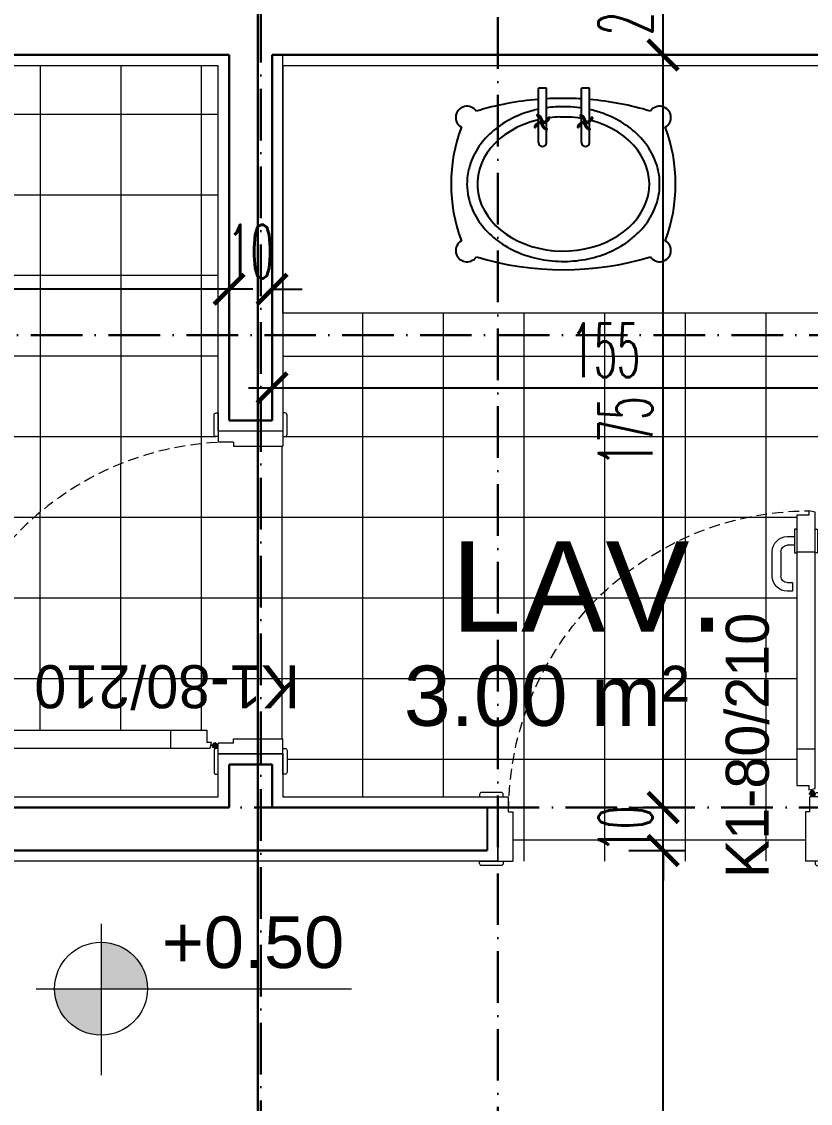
# Model space of a CAD drawing. Extents: x 775040 to 808375, y 4159409 to 4163651.
# Drawn here: x 781889.4 to 782072.8, y 4161745 to 4161996.5 of the extents above; entities that cross this region are included whole.
import ezdxf

# ---------------------------------------------------------------- set-up
doc = ezdxf.new("R2010")
doc.units = 0
doc.header["$MEASUREMENT"] = 0
doc.header["$PDMODE"] = 3
for name, pattern in [('ACAD_ISO10W100', [18, 12, -3, 0, -3]), ('DUZ', [500, 500]), ('HIDDEN', [0.375, 0.25, -0.125])]:
    doc.linetypes.add(name, pattern=pattern)
doc.layers.get('0').update_dxf_attribs({"linetype": 'DUZ'})
for name, color, linetype, lineweight in [('duvar', 7, 'Continuous', 25), ('KAPI', 1, 'Continuous', 15), ('Z_ duvar', 7, 'Continuous', 30), ('Z_aks', 2, 'ACAD_ISO10W100', 30), ('Z_iç ölçü dikey', 111, 'Continuous', 25), ('Z_iç ölçü yatay', 75, 'Continuous', 20), ('Z_kesit çizgisi', 6, 'ACAD_ISO10W100', 30), ('Z_sıva', 241, 'Continuous', 5), ('Z_tarama', 8, 'Continuous', 5), ('Z_tefriş', 73, 'Continuous', 5), ('Z_yazı', 4, 'Continuous', 20)]:
    doc.layers.add(name, color=color, linetype=linetype, lineweight=lineweight)
for name, color, linetype in [('POZ', 3, 'Continuous'), ('tefriş', 21, 'Continuous'), ('Z_pencere bilgisi', 3, 'Continuous')]:
    doc.layers.add(name, color=color, linetype=linetype)
doc.styles.add('ARIAL', font='ariblk.ttf', dxfattribs={"height": 1})
doc.styles.add('M2', font='', dxfattribs={"height": 10})
doc.styles.add('OLCUIC', font='ROMANS.SHX', dxfattribs={"width": 0.5})
doc.styles.get('M2').set_extended_font_data('Turkish Arial')
doc.dimstyles.new('ölçü 50', dxfattribs={"dimtxt": 12.5, "dimasz": 7, "dimexe": 5.3, "dimexo": 5, "dimgap": 2.5, "dimtad": 1, "dimdec": 0, "dimzin": 9, "dimdsep": 46, "dimtxsty": 'OLCUIC', "dimblk1": 'ARCHTICK', "dimblk2": 'ARCHTICK', "dimsah": 1, "dimcen": 0, "dimdle": 5.5, "dimadec": 0, "dimazin": 0, "dimtfac": 1, "dimtdec": 0, "dimtix": 1, "dimtofl": 0, "dimtmove": 1, "dimatfit": 3, "dimldrblk": 'ARCHTICK', "dimfxl": 0, "dimtolj": 1, "dimtzin": 0, "dimarcsym": 0})

# ---------------------------------------------------------------- blocks, each defined once
blk = doc.blocks.new('k80-10')
at = {"layer": 'duvar'}
for p, q in [((-10, 0), (0, 0)), ((-10, -80), (0, -80))]:
    blk.add_line(p, q, dxfattribs=at)
at = {"layer": 'KAPI'}
for p, q in [((2.5, -2.5), (-12.5, -2.5)), ((-12.5, -2.5), (-12.5, -5)), ((2.5, -2.5), (2.5, -6)), ((-9, -5), (-12.5, -5)), ((-9, -5), (-9, -6)), ((-9, -6), (2.5, -6)), ((-9, -75), (-12.5, -75)), ((-12.5, -77.5), (-12.5, -75)), ((-9, -75), (-9, -74)), ((-9, -74), (2.5, -74)), ((2.5, -77.5), (2.5, -74)), ((2.5, -77.5), (-12.5, -77.5))]:
    blk.add_line(p, q, dxfattribs=at)
at = {"layer": 'KAPI', "color": 234}
for p, q in [((-63.8, -66.29), (-69.5, -66.29)), ((-73, -69.79), (-73, -71.49)), ((-71, -71.49), (-71, -69.79)), ((-69.5, -68.29), (-63.8, -68.29)), ((-62.3, -69.79), (-62.3, -70.99)), ((-60.3, -70.99), (-60.3, -69.79)), ((-74.75, -71.99), (-74.75, -71.49)), ((-74.75, -71.49), (-69.25, -71.49)), ((-69.25, -71.49), (-69.25, -71.99)), ((-62.3, -70.99), (-60.3, -70.99)), ((-13.3, -74.79), (-13.3, -76.39)), ((-74.75, -76.29), (-74.75, -76.79)), ((-74.75, -76.79), (-69.25, -76.79)), ((-73, -78.49), (-73, -76.79)), ((-71, -76.79), (-71, -78.49)), ((-69.25, -76.79), (-69.25, -76.29)), ((-62.3, -78.49), (-62.3, -77.29)), ((-62.3, -77.29), (-60.3, -77.29)), ((-60.3, -77.29), (-60.3, -78.49)), ((-12.5, -75.59), (-14.1, -75.59)), ((-69.5, -79.99), (-63.8, -79.99)), ((-63.8, -81.99), (-69.5, -81.99))]:
    blk.add_line(p, q, dxfattribs=at)
at = {"layer": 'KAPI', "color": 1}
for p, q in [((-78, -74.79), (-78, -71.99)), ((-78, -71.99), (-15.15, -71.99)), ((-69.5, -71.99), (-69.5, -76.29)), ((-23.65, -71.99), (-23.65, -76.29)), ((-15.15, -71.99), (-15.15, -74.79)), ((-78.7, -76.29), (-79, -74.79)), ((-79, -74.79), (-78, -74.79)), ((-15.15, -74.79), (-14.15, -74.79)), ((-14.15, -74.79), (-14.45, -76.29)), ((-14.45, -76.29), (-78.7, -76.29))]:
    blk.add_line(p, q, dxfattribs=at)
at = {"layer": 'KAPI'}
for points in [[(-13, 1.75), (-12.5, 1.75), (-12.5, -3.75), (-13, -3.75, -0.414214), (-13.5, -3.25), (-13.5, 1.25, -0.414214)], [(3, 1.75), (2.5, 1.75), (2.5, -3.75), (3, -3.75, 0.414214), (3.5, -3.25), (3.5, 1.25, 0.414214)], [(-13, -82.25), (-12.5, -82.25), (-12.5, -76.25), (-13, -76.25, 0.414214), (-13.5, -76.75), (-13.5, -81.75, 0.414214)], [(3, -82.25), (2.5, -82.25), (2.5, -76.25), (3, -76.25, -0.414214), (3.5, -76.75), (3.5, -81.75, -0.414214)]]:
    blk.add_lwpolyline(points, format="xyb", close=True, dxfattribs=at)
at = {"layer": 'KAPI', "color": 234}
for radius in [0.6, 0.4]:
    blk.add_circle((-13.3, -75.59), radius, dxfattribs=at)
at = {"layer": 'KAPI', "color": 1, "linetype": 'HIDDEN', "ltscale": 10}
blk.add_arc((-9, -75), 70, 90.0001, 179.8269, dxfattribs=at)
at = {"layer": 'KAPI', "color": 234}
for centre, radius, start, end in [((-69.5, -69.79), 3.5, 90, 180), ((-63.8, -69.79), 3.5, 0, 90), ((-69.5, -69.79), 1.5, 90, 180), ((-63.8, -69.79), 1.5, 0, 90), ((-69.5, -78.49), 3.5, 180, 270), ((-69.5, -78.49), 1.5, 180, 270), ((-63.8, -78.49), 1.5, 270, 0), ((-63.8, -78.49), 3.5, 270, 0)]:
    blk.add_arc(centre, radius, start, end, dxfattribs=at)
at = {"layer": 'POZ', "style": 'M2', "flags": 4}
blk.add_attdef('K1-80/210', (-76.9, -64.05), '', height=10, dxfattribs=at)
blk = doc.blocks.new('199')
at = {"layer": 'tefriş'}
for p, q in [((17725.6, 89548.1), (17725.6, 89555.64)), ((17727.5, 89549.36), (17727.5, 89555.64)), ((17735.6, 89548.1), (17735.6, 89555.64)), ((17737.5, 89549.36), (17737.5, 89555.64)), ((17727.5, 89547.66), (17727.5, 89549.01)), ((17737.5, 89547.66), (17737.5, 89549.01)), ((17725.6, 89546.19), (17725.6, 89547.71)), ((17725.6, 89542.99), (17725.6, 89545.85)), ((17727.5, 89542.99), (17727.5, 89547.3)), ((17735.6, 89546.19), (17735.6, 89547.71)), ((17735.6, 89542.99), (17735.6, 89545.85)), ((17737.5, 89542.99), (17737.5, 89547.3))]:
    blk.add_line(p, q, dxfattribs=at)
at = {"layer": 'tefriş', "color": 8}
for p, q in [((17725.6, 89555.64), (17727.5, 89555.64)), ((17735.6, 89555.64), (17737.5, 89555.64)), ((17732.5, 89551.31), (17730.6, 89551.31)), ((17732.5, 89548.9), (17730.6, 89548.91))]:
    blk.add_line(p, q, dxfattribs=at)
at = {"layer": 'tefriş', "extrusion": (0, 0, -1)}
for centre, major_axis, ratio, start_param, end_param in [((17731.69, 89483), (49.67, 49.66), 1, 5.205616, 5.410824), ((17731.69, 89483), (49.67, 49.66), 1, 5.437952, 5.509178), ((17731.69, 89483), (49.67, 49.66), 1, 5.509178, 5.553341), ((17731.69, 89483), (49.67, 49.66), 1, 5.580461, 5.789958), ((17709.3, 89548.79), (1.85, 1.85), 1, 2.878624, 6.47264), ((17754.1, 89548.79), (1.85, -1.85), 1, 2.952138, 6.546154), ((17725.02, 89548.67), (0.113, -0.113), 1, 2.031177, 5.17277), ((17726.47, 89549.16), (1.19, -1.19), 1, 0.673587, 2.031177), ((17726.47, 89549.16), (0.967, -0.967), 1, 0.673587, 2.031177), ((17731.7, 89533.32), (20, 0), 0.78, 4.398992, 4.402456), ((17726.64, 89547.64), (0.312, -0.312), 1, 2.75402, 3.576149), ((17728.16, 89547.81), (1.19, 1.19), 1, 3.81518, 5.17277), ((17726.81, 89546.12), (1.19, 1.19), 1, 5.385976, 6.743566), ((17728.16, 89547.81), (0.967, -0.967), 1, 2.244383, 3.601973), ((17726.64, 89547.64), (0.312, -0.312), 1, 4.324816, 5.146945), ((17731.7, 89533.32), (20, 0), 0.78, 4.500827, 4.657366), ((17727.67, 89549.26), (0.113, 0.113), 1, 5.17277, 8.314362), ((17735.02, 89548.67), (0.113, -0.113), 1, 2.031177, 5.17277), ((17736.47, 89549.16), (1.19, -1.19), 1, 0.673587, 2.031177), ((17736.47, 89549.16), (0.967, -0.967), 1, 0.673587, 2.031177), ((17731.7, 89533.32), (20, 0), 0.78, -1.39585, -1.374534), ((17736.64, 89547.64), (0.312, -0.312), 1, 2.75402, 3.576149), ((17738.16, 89547.81), (1.19, 1.19), 1, 3.81518, 5.17277), ((17736.81, 89546.12), (1.19, 1.19), 1, 5.385976, 6.743566), ((17738.16, 89547.81), (0.967, -0.967), 1, 2.244383, 3.601973), ((17736.64, 89547.64), (0.312, -0.312), 1, 4.324816, 5.146945), ((17737.67, 89549.25), (0.113, 0.113), 1, 5.17277, 8.314362), ((17743.09, 89533.32), (26.52, 26.51), 1, 3.567284, 4.286698), ((17725.61, 89546.02), (0.113, 0.113), 1, 2.031177, 5.17277), ((17725.12, 89547.47), (0.967, -0.967), 1, -0.897209, 0.460381), ((17725.12, 89547.47), (1.19, 1.19), 1, 0.673587, 2.031177), ((17726.64, 89547.64), (0.312, 0.312), 1, 2.75402, 3.576149), ((17726.81, 89546.12), (0.967, 0.967), 1, 5.385976, 6.743566), ((17726.64, 89547.64), (0.312, 0.312), 1, 1.183224, 2.005353), ((17728.26, 89546.61), (0.113, -0.113), 1, -1.110416, 2.031177), ((17735.61, 89546.02), (0.113, 0.113), 1, 2.031177, 5.17277), ((17735.12, 89547.47), (0.967, -0.967), 1, -0.897209, 0.460381), ((17735.12, 89547.47), (1.19, 1.19), 1, 0.673587, 2.031177), ((17736.64, 89547.64), (0.312, 0.312), 1, 2.75402, 3.576149), ((17736.81, 89546.12), (0.967, 0.967), 1, 5.385976, 6.743566), ((17736.64, 89547.64), (0.312, 0.312), 1, 1.183224, 2.005353), ((17738.26, 89546.61), (0.113, -0.113), 1, -1.110416, 2.031177), ((17720.3, 89533.32), (26.51, -26.52), 1, -1.145105, -0.425691), ((17726.55, 89542.99), (0.672, -0.672), 1, -0.785398, 2.356194), ((17736.55, 89542.99), (0.672, -0.672), 1, -0.785398, 2.356194), ((17709.3, 89517.85), (1.85, -1.85), 1, -0.189455, 3.404562), ((17754.09, 89517.84), (1.85, -1.85), 1, 4.44942, 8.043437), ((17731.7, 89583.63), (49.67, 49.66), 1, 2.064024, 2.648365)]:
    blk.add_ellipse(centre, major_axis=major_axis, ratio=ratio, start_param=start_param, end_param=end_param, dxfattribs=at)
at = {"layer": 'tefriş', "color": 8, "extrusion": (0, 0, -1)}
for start_param, end_param in [(-1.276556, 4.38037), (-1.530773, -1.411609)]:
    blk.add_ellipse((17731.7, 89533.32), major_axis=(20, 0), ratio=0.78, start_param=start_param, end_param=end_param, dxfattribs=at)
at = {"layer": 'tefriş', "color": 8}
for points, knots in [([(17737.5, 89550.71), (17738.02, 89550.6), (17738.53, 89550.47), (17740.81, 89549.84), (17742.51, 89549.16), (17745.67, 89547.48), (17747.12, 89546.48), (17749.68, 89544.18), (17750.78, 89542.89), (17752.55, 89540.1), (17753.21, 89538.59), (17753.93, 89535.82), (17754.1, 89534.56), (17754.1, 89533.31), (17754.1, 89532.27), (17753.98, 89531.23), (17753.42, 89528.64), (17752.82, 89527.11), (17751.17, 89524.26), (17750.12, 89522.94), (17747.66, 89520.57), (17746.24, 89519.53), (17743.15, 89517.76), (17741.48, 89517.04), (17737.96, 89515.97), (17736.12, 89515.61), (17732.4, 89515.26), (17730.51, 89515.28), (17726.79, 89515.69), (17724.96, 89516.08), (17721.48, 89517.22), (17719.82, 89517.97), (17716.78, 89519.79), (17715.39, 89520.86), (17712.99, 89523.27), (17711.97, 89524.62), (17710.4, 89527.5), (17709.84, 89529.04), (17709.25, 89532.2), (17709.22, 89533.82), (17709.68, 89536.99), (17710.17, 89538.55), (17711.62, 89541.48), (17712.58, 89542.85), (17714.88, 89545.34), (17716.23, 89546.45), (17719.2, 89548.35), (17720.83, 89549.14), (17723.54, 89550.11), (17724.56, 89550.41), (17725.6, 89550.64)], [4.980462, 4.980462, 4.980462, 4.980462, 5.05362, 5.05362, 5.310792, 5.310792, 5.567965, 5.567965, 5.825137, 5.825137, 6.08231, 6.08231, 6.283185, 6.283185, 6.283185, 6.450527, 6.450527, 6.707699, 6.707699, 6.964872, 6.964872, 7.222045, 7.222045, 7.479217, 7.479217, 7.73639, 7.73639, 7.993562, 7.993562, 8.250735, 8.250735, 8.507907, 8.507907, 8.76508, 8.76508, 9.022252, 9.022252, 9.279425, 9.279425, 9.536597, 9.536597, 9.79377, 9.79377, 10.050942, 10.050942, 10.308115, 10.308115, 10.565287, 10.565287, 10.71332, 10.71332, 10.71332, 10.71332]), ([(17732.5, 89551.31), (17732.85, 89551.3), (17733.19, 89551.28), (17734.23, 89551.21), (17734.92, 89551.14), (17735.6, 89551.04)], [4.7489843, 4.7489843, 4.7489843, 4.7489843, 4.7964473, 4.7964473, 4.8915665, 4.8915665, 4.8915665, 4.8915665])]:
    blk.add_open_spline(points, degree=3, knots=knots, dxfattribs=at)
at = {"layer": 'tefriş'}
blk.add_open_spline([(17727.5, 89551), (17727.64, 89551.02), (17727.79, 89551.04), (17728.81, 89551.18), (17729.7, 89551.26), (17730.6, 89551.3)], degree=3, knots=[10.8024815, 10.8024815, 10.8024815, 10.8024815, 10.82246, 10.82246, 10.945267, 10.945267, 10.945267, 10.945267], dxfattribs=at)
blk = doc.blocks.new('_ARCHTICK')
at = {"color": 0, "linetype": 'ByBlock', "const_width": 0.15}
blk.add_lwpolyline([(-0.5, -0.5), (0.5, 0.5)], dxfattribs=at)
blk = doc.blocks.new('*D622')
at = {"layer": 'Defpoints', "color": 0, "linetype": 'Continuous', "transparency": 16777216}
for p in [(781937.64, 4161958.75), (781947.64, 4161958.75), (781937.64, 4161934.28)]:
    blk.add_point(p, dxfattribs=at)
at = {"layer": 'Z_iç ölçü yatay', "color": 0, "linetype": 'Continuous', "lineweight": -2, "transparency": 16777216}
for p, q in [((781937.64, 4161942.28), (781937.64, 4161928.98)), ((781947.64, 4161942.28), (781947.64, 4161928.98)), ((781937.64, 4161934.28), (781930.64, 4161934.28)), ((781947.64, 4161934.28), (781954.64, 4161934.28))]:
    blk.add_line(p, q, dxfattribs=at)
at = {"layer": 'Z_iç ölçü yatay', "color": 0, "linetype": 'Continuous', "lineweight": -2, "transparency": 16777216, "xscale": 7, "yscale": 7, "zscale": 7}
blk.add_blockref('_ARCHTICK', (781937.64, 4161934.28), dxfattribs=at)
at = {"layer": 'Z_iç ölçü yatay', "color": 0, "linetype": 'Continuous', "lineweight": -2, "transparency": 16777216, "xscale": 7, "yscale": 7, "zscale": 7, "rotation": 180}
blk.add_blockref('_ARCHTICK', (781947.64, 4161934.28), dxfattribs=at)
at = {"layer": 'Z_iç ölçü yatay', "color": 0, "linetype": 'Continuous', "transparency": 16777216, "insert": (781942.64, 4161943.03), "char_height": 12.5, "attachment_point": 5, "style": 'OLCUIC'}
blk.add_mtext('\\A1;10', dxfattribs=at)
blk = doc.blocks.new('*D623')
at = {"layer": 'Defpoints', "color": 0, "linetype": 'Continuous', "transparency": 16777216}
for p in [(781787.64, 4161966.25), (781937.64, 4161958.75), (781787.64, 4161934.28)]:
    blk.add_point(p, dxfattribs=at)
at = {"layer": 'Z_iç ölçü yatay', "color": 0, "linetype": 'Continuous', "lineweight": -2, "transparency": 16777216}
for p, q in [((781787.64, 4161942.28), (781787.64, 4161928.98)), ((781937.64, 4161942.28), (781937.64, 4161928.98)), ((781943.14, 4161934.28), (781782.14, 4161934.28))]:
    blk.add_line(p, q, dxfattribs=at)
at = {"layer": 'Z_iç ölçü yatay', "color": 0, "linetype": 'Continuous', "lineweight": -2, "transparency": 16777216, "xscale": 7, "yscale": 7, "zscale": 7, "rotation": 180}
blk.add_blockref('_ARCHTICK', (781787.64, 4161934.28), dxfattribs=at)
at = {"layer": 'Z_iç ölçü yatay', "color": 0, "linetype": 'Continuous', "lineweight": -2, "transparency": 16777216, "xscale": 7, "yscale": 7, "zscale": 7}
blk.add_blockref('_ARCHTICK', (781937.64, 4161934.28), dxfattribs=at)
at = {"layer": 'Z_iç ölçü yatay', "color": 0, "linetype": 'Continuous', "transparency": 16777216, "insert": (781862.64, 4161943.03), "char_height": 12.5, "attachment_point": 5, "style": 'OLCUIC'}
blk.add_mtext('\\A1;150', dxfattribs=at)
blk = doc.blocks.new('*D811')
at = {"layer": 'Defpoints', "color": 0, "linetype": 'Continuous', "transparency": 16777216}
for p in [(781981.89, 4161803.75), (782038.55, 4161803.75), (782005.14, 4161628.75)]:
    blk.add_point(p, dxfattribs=at)
at = {"layer": 'Z_iç ölçü dikey', "color": 0, "linetype": 'Continuous', "lineweight": -2, "transparency": 16777216}
for p, q in [((782038.55, 4161623.25), (782038.55, 4161809.25)), ((782030.55, 4161803.75), (782043.85, 4161803.75)), ((782030.55, 4161628.75), (782043.85, 4161628.75))]:
    blk.add_line(p, q, dxfattribs=at)
at = {"layer": 'Z_iç ölçü dikey', "color": 0, "linetype": 'Continuous', "lineweight": -2, "transparency": 16777216, "xscale": 7, "yscale": 7, "zscale": 7}
for p, rotation in [((782038.55, 4161803.75), 90), ((782038.55, 4161628.75), 270)]:
    blk.add_blockref('_ARCHTICK', p, dxfattribs=dict(at, rotation=rotation))
at = {"layer": 'Z_iç ölçü dikey', "color": 0, "linetype": 'Continuous', "transparency": 16777216, "insert": (782029.8, 4161716.25), "char_height": 12.5, "attachment_point": 5, "rotation": 90, "style": 'OLCUIC'}
blk.add_mtext('\\A1;175', dxfattribs=at)
blk = doc.blocks.new('*D812')
at = {"layer": 'Defpoints', "color": 0, "linetype": 'Continuous', "transparency": 16777216}
for p in [(781981.89, 4161813.75), (782038.55, 4161813.75), (781981.89, 4161803.75)]:
    blk.add_point(p, dxfattribs=at)
at = {"layer": 'Z_iç ölçü dikey', "color": 0, "linetype": 'Continuous', "lineweight": -2, "transparency": 16777216}
for p, q in [((782038.55, 4161813.75), (782038.55, 4161820.75)), ((782030.55, 4161813.75), (782043.85, 4161813.75)), ((782030.55, 4161803.75), (782043.85, 4161803.75)), ((782038.55, 4161803.75), (782038.55, 4161796.75))]:
    blk.add_line(p, q, dxfattribs=at)
at = {"layer": 'Z_iç ölçü dikey', "color": 0, "linetype": 'Continuous', "lineweight": -2, "transparency": 16777216, "xscale": 7, "yscale": 7, "zscale": 7}
for p, rotation in [((782038.55, 4161813.75), 270), ((782038.55, 4161803.75), 90)]:
    blk.add_blockref('_ARCHTICK', p, dxfattribs=dict(at, rotation=rotation))
at = {"layer": 'Z_iç ölçü dikey', "color": 0, "linetype": 'Continuous', "transparency": 16777216, "insert": (782029.8, 4161808.75), "char_height": 12.5, "attachment_point": 5, "rotation": 90, "style": 'OLCUIC'}
blk.add_mtext('\\A1;10', dxfattribs=at)
blk = doc.blocks.new('*D813')
at = {"layer": 'Defpoints', "color": 0, "linetype": 'Continuous', "transparency": 16777216}
for p in [(782017.64, 4161988.75), (782038.55, 4161988.75), (781981.89, 4161813.75)]:
    blk.add_point(p, dxfattribs=at)
at = {"layer": 'Z_iç ölçü dikey', "color": 0, "linetype": 'Continuous', "lineweight": -2, "transparency": 16777216}
for p, q in [((782038.55, 4161808.25), (782038.55, 4161994.25)), ((782030.55, 4161988.75), (782043.85, 4161988.75)), ((782030.55, 4161813.75), (782043.85, 4161813.75))]:
    blk.add_line(p, q, dxfattribs=at)
at = {"layer": 'Z_iç ölçü dikey', "color": 0, "linetype": 'Continuous', "lineweight": -2, "transparency": 16777216, "xscale": 7, "yscale": 7, "zscale": 7}
for p, rotation in [((782038.55, 4161988.75), 90), ((782038.55, 4161813.75), 270)]:
    blk.add_blockref('_ARCHTICK', p, dxfattribs=dict(at, rotation=rotation))
at = {"layer": 'Z_iç ölçü dikey', "color": 0, "linetype": 'Continuous', "transparency": 16777216, "insert": (782029.8, 4161901.25), "char_height": 12.5, "attachment_point": 5, "rotation": 90, "style": 'OLCUIC'}
blk.add_mtext('\\A1;175', dxfattribs=at)
blk = doc.blocks.new('*D814')
at = {"layer": 'Defpoints', "color": 0, "linetype": 'Continuous', "transparency": 16777216}
for p in [(782017.64, 4162008.75), (782038.55, 4162008.75), (782017.64, 4161988.75)]:
    blk.add_point(p, dxfattribs=at)
at = {"layer": 'Z_iç ölçü dikey', "color": 0, "linetype": 'Continuous', "lineweight": -2, "transparency": 16777216}
for p, q in [((782038.55, 4161983.25), (782038.55, 4162014.25)), ((782030.55, 4162008.75), (782043.85, 4162008.75)), ((782030.55, 4161988.75), (782043.85, 4161988.75))]:
    blk.add_line(p, q, dxfattribs=at)
at = {"layer": 'Z_iç ölçü dikey', "color": 0, "linetype": 'Continuous', "lineweight": -2, "transparency": 16777216, "xscale": 7, "yscale": 7, "zscale": 7}
for p, rotation in [((782038.55, 4162008.75), 90), ((782038.55, 4161988.75), 270)]:
    blk.add_blockref('_ARCHTICK', p, dxfattribs=dict(at, rotation=rotation))
at = {"layer": 'Z_iç ölçü dikey', "color": 0, "linetype": 'Continuous', "transparency": 16777216, "insert": (782029.8, 4161998.75), "char_height": 12.5, "attachment_point": 5, "rotation": 90, "style": 'OLCUIC'}
blk.add_mtext('\\A1;20', dxfattribs=at)
blk = doc.blocks.new('*D1137')
at = {"layer": 'Defpoints', "color": 0, "linetype": 'Continuous', "transparency": 16777216}
for p in [(782102.64, 4161911.32), (781947.64, 4161903.75), (782102.64, 4161901.25)]:
    blk.add_point(p, dxfattribs=at)
at = {"layer": 'Z_iç ölçü yatay', "color": 0, "linetype": 'Continuous', "lineweight": -2, "transparency": 16777216}
for p, q in [((781947.64, 4161908.75), (781947.64, 4161916.62)), ((782102.64, 4161906.25), (782102.64, 4161916.62)), ((781942.14, 4161911.32), (782108.14, 4161911.32))]:
    blk.add_line(p, q, dxfattribs=at)
at = {"layer": 'Z_iç ölçü yatay', "color": 0, "linetype": 'Continuous', "lineweight": -2, "transparency": 16777216, "xscale": 7, "yscale": 7, "zscale": 7, "rotation": 180}
blk.add_blockref('_ARCHTICK', (781947.64, 4161911.32), dxfattribs=at)
at = {"layer": 'Z_iç ölçü yatay', "color": 0, "linetype": 'Continuous', "lineweight": -2, "transparency": 16777216, "xscale": 7, "yscale": 7, "zscale": 7}
blk.add_blockref('_ARCHTICK', (782102.64, 4161911.32), dxfattribs=at)
at = {"layer": 'Z_iç ölçü yatay', "color": 0, "linetype": 'Continuous', "transparency": 16777216, "insert": (782025.14, 4161920.07), "char_height": 12.5, "attachment_point": 5, "style": 'OLCUIC'}
blk.add_mtext('\\A1;155', dxfattribs=at)

msp = doc.modelspace()

# ---------------------------------------------------------------- hatches: boundary and pattern name
at = {"layer": 'Z_tarama'}
h = msp.add_hatch(dxfattribs=at)
h.set_pattern_fill('NET', color=256, scale=150, style=0)
h.paths.add_polyline_path([(781935.14, 4161986.25), (781878.79, 4161986.25), (781880.64, 4161955.75, -0.402871), (781862.64, 4161936.75, -0.402871), (781844.64, 4161955.75), (781846.49, 4161986.25), (781790.14, 4161986.25), (781790.14, 4161873.75), (781794.14, 4161873.75), (781794.14, 4161833.75), (781790.14, 4161833.75), (781790.14, 4161831.25), (781868.69, 4161831.25, -0.389316), (781935.14, 4161898.67), (781935.14, 4161900), (781934.64, 4161900, -0.414214), (781934.14, 4161900.5), (781934.14, 4161905, -0.414214), (781934.64, 4161905.5), (781935.14, 4161905.5)])
h.paths.add_polyline_path([(781815.32, 4161965), (781799.32, 4161965), (781799.32, 4161981), (781815.32, 4161981)], flags=16)
h.paths.add_polyline_path([(781800.32, 4161973, -1), (781814.32, 4161973, -1)], flags=0)
at = {"layer": 'Z_yazı', "linetype": 'Continuous'}
h = msp.add_hatch(color=256, dxfattribs=at)
h.paths.add_polyline_path([(781907.88, 4161782.42), (781907.88, 4161771.62), (781918.68, 4161771.62, 0.414214)])
h.paths.add_polyline_path([(781907.88, 4161771.62), (781897.08, 4161771.62, 0.414214), (781907.88, 4161760.82)])

# ---------------------------------------------------------------- linework, layer by layer
at = {"layer": 'Z_ duvar', "linetype": 'Continuous'}
for p, q in [((781937.64, 4161988.75), (781787.64, 4161988.75)), ((781937.64, 4161903.75), (781937.64, 4161988.75)), ((782102.64, 4161988.75), (781947.64, 4161988.75)), ((781947.64, 4161988.75), (781947.64, 4161903.75)), ((781947.64, 4161903.75), (781937.64, 4161903.75)), ((781937.64, 4161813.75), (781937.64, 4161823.75)), ((781937.64, 4161823.75), (781947.64, 4161823.75)), ((781947.64, 4161823.75), (781947.64, 4161813.75)), ((781875.14, 4161813.75), (781937.64, 4161813.75)), ((781947.64, 4161813.75), (781997.64, 4161813.75)), ((781997.64, 4161803.75), (781875.14, 4161803.75))]:
    msp.add_line(p, q, dxfattribs=at)
at = {"layer": 'Z_aks'}
for p, q in [((782000.14, 4159668.75), (782000.14, 4163028.75)), ((783077.64, 4161813.75), (780267.64, 4161813.75))]:
    msp.add_line(p, q, dxfattribs=at)
at = {"layer": 'Z_kesit çizgisi', "linetype": 'Continuous'}
msp.add_line((781944.3, 4162908.7), (781944.3, 4159734.81), dxfattribs=at)
at = {"layer": 'Z_kesit çizgisi'}
for p, q in [((781945.02, 4162903.99), (781945.02, 4160704.69)), ((780081.54, 4161923.57), (783039.03, 4161923.57))]:
    msp.add_line(p, q, dxfattribs=at)
at = {"layer": 'Z_sıva', "linetype": 'Continuous'}
for p, q in [((781935.14, 4161986.25), (781790.14, 4161986.25)), ((781935.14, 4161901.25), (781935.14, 4161986.25)), ((782100.14, 4161986.25), (781950.14, 4161986.25)), ((781950.14, 4161986.25), (781950.14, 4161901.25)), ((781950.14, 4161901.25), (781935.14, 4161901.25)), ((781935.14, 4161816.25), (781935.14, 4161826.25)), ((781935.14, 4161826.25), (781950.14, 4161826.25)), ((781950.14, 4161826.25), (781950.14, 4161816.25)), ((781877.64, 4161816.25), (781935.14, 4161816.25)), ((781950.14, 4161816.25), (782000.14, 4161816.25)), ((782000.14, 4161816.25), (782000.14, 4161801.25)), ((782000.14, 4161801.25), (781875.14, 4161801.25))]:
    msp.add_line(p, q, dxfattribs=at)
at = {"layer": 'Z_tarama'}
for p, q in [((781968.75, 4161816.25), (781968.75, 4161928.75)), ((781987.5, 4161816.25), (781987.5, 4161928.75)), ((782006.25, 4161834.94), (782006.25, 4161928.75)), ((782025, 4161864.04), (782025, 4161928.75)), ((782043.75, 4161876.51), (782043.75, 4161928.75)), ((782062.5, 4161882.02), (782062.5, 4161928.75)), ((781950.14, 4161918.75), (782100.14, 4161918.75)), ((781950.14, 4161900), (782100.14, 4161900)), ((781931.25, 4161831.77), (781931.25, 4161898.36)), ((781950, 4161829.75), (781950, 4161897.75)), ((781912.5, 4161831.77), (781912.5, 4161893.69)), ((781893.75, 4161831.77), (781893.75, 4161882.46)), ((782062.5, 4161801.25), (782062.5, 4161882.02)), ((781892.34, 4161881.25), (782058.21, 4161881.25)), ((782058.21, 4161881.25), (782069.63, 4161881.25)), ((782043.75, 4161801.25), (782043.75, 4161876.51)), ((782025, 4161801.25), (782025, 4161864.04)), ((781877.31, 4161862.5), (782023.39, 4161862.5)), ((782023.39, 4161862.5), (782069.63, 4161862.5)), ((781870.27, 4161843.75), (782009.88, 4161843.75)), ((782009.88, 4161843.75), (782069.63, 4161843.75)), ((782006.25, 4161801.25), (782006.25, 4161834.94)), ((781951.14, 4161825), (782003.72, 4161825)), ((782003.72, 4161825), (782069.63, 4161825)), ((782003.64, 4161806.25), (782071.64, 4161806.25))]:
    msp.add_line(p, q, dxfattribs=at)
at = {"layer": 'Z_tefriş'}
for p, q in [((781950.14, 4161928.75), (781950.14, 4161988.75)), ((781950.14, 4161988.75), (782102.01, 4161988.75)), ((782102.01, 4161928.75), (781950.14, 4161928.75))]:
    msp.add_line(p, q, dxfattribs=at)
at = {"layer": 'Z_yazı', "linetype": 'Continuous'}
for p, q in [((781907.88, 4161786.74), (781907.88, 4161751.5)), ((781892.76, 4161771.62), (781966.11, 4161771.62))]:
    msp.add_line(p, q, dxfattribs=at)
msp.add_circle((781907.88, 4161771.62), 10.8, dxfattribs=at)

# ---------------------------------------------------------------- block references
at = {"layer": 'KAPI'}
ref = msp.add_blockref('k80-10', (781947.64, 4161903.75), dxfattribs=at)
ref.add_attrib('K1-80/210', 'K1-80/210', (781954.07, 4161846.85), dxfattribs={"layer": 'Z_pencere bilgisi', "height": 10, "rotation": 180, "style": 'M2'})
ref = msp.add_blockref('k80-10', (781997.64, 4161803.75), dxfattribs=dict(at, xscale=-1, rotation=90))
ref.add_attrib('K1-80/210', 'K1-80/210', (782063.12, 4161797.33), dxfattribs={"layer": 'Z_pencere bilgisi', "height": 10, "rotation": 90, "style": 'M2'})
at = {"layer": 'tefriş', "color": 8, "xscale": -1}
msp.add_blockref('199', (799747.05, 4072425.43), dxfattribs=at)

# ---------------------------------------------------------------- texts
at = {"layer": 'Z_yazı', "attachment_point": 5, "style": 'ARIAL'}
for s, insert, char_height, width in [('{\\fArial|b0|i0|c162|p34;LAV.}', (782021.04, 4161865.16), 21, 311.9787), ('{\\fArial|b0|i0|c162|p34;3.00 \\fArial|b0|i0|c0|p34;m²}', (782011.42, 4161839.65), 14, 222.9858)]:
    msp.add_mtext(s, dxfattribs=dict(at, insert=insert, char_height=char_height, width=width))
at = {"layer": 'Z_yazı', "linetype": 'Continuous', "insert": (781943.2, 4161782.34), "char_height": 12, "width": 44.2597, "attachment_point": 5, "style": 'ARIAL'}
msp.add_mtext('{\\fArial|b0|i0|c162|p34;+0.50}', dxfattribs=at)

# ---------------------------------------------------------------- dimensions: what is measured, and where the dimension line sits
at = {"layer": 'Z_iç ölçü dikey', "linetype": 'Continuous'}
for base, p1, p2, picture, middle in [((782038.55, 4162008.75), (782017.64, 4161988.75), (782017.64, 4162008.75), '*D814', (782029.8, 4161998.75)), ((782038.55, 4161988.75), (781981.89, 4161813.75), (782017.64, 4161988.75), '*D813', (782029.8, 4161901.25)), ((782038.55, 4161813.75), (781981.89, 4161803.75), (781981.89, 4161813.75), '*D812', (782029.8, 4161808.75)), ((782038.55, 4161803.75), (782005.14, 4161628.75), (781981.89, 4161803.75), '*D811', (782029.8, 4161716.25))]:
    dim = msp.add_linear_dim(base=base, p1=p1, p2=p2, angle=90, dimstyle='ölçü 50', override={"dimfxl": 8}, dxfattribs=at)
    dim.commit()
    dim.dimension.update_dxf_attribs({"geometry": picture, "text_midpoint": middle})
at = {"layer": 'Z_iç ölçü yatay', "linetype": 'Continuous'}
for base, p1, p2, picture, middle in [((781787.64, 4161934.28), (781937.64, 4161958.75), (781787.64, 4161966.25), '*D623', (781862.64, 4161943.03)), ((781937.64, 4161934.28), (781947.64, 4161958.75), (781937.64, 4161958.75), '*D622', (781942.64, 4161943.03)), ((782102.64, 4161911.32), (781947.64, 4161903.75), (782102.64, 4161901.25), '*D1137', (782025.14, 4161920.07))]:
    dim = msp.add_linear_dim(base=base, p1=p1, p2=p2, dimstyle='ölçü 50', override={"dimfxl": 8}, dxfattribs=at)
    dim.commit()
    dim.dimension.update_dxf_attribs({"geometry": picture, "text_midpoint": middle})

doc.saveas('drawing.dxf')
